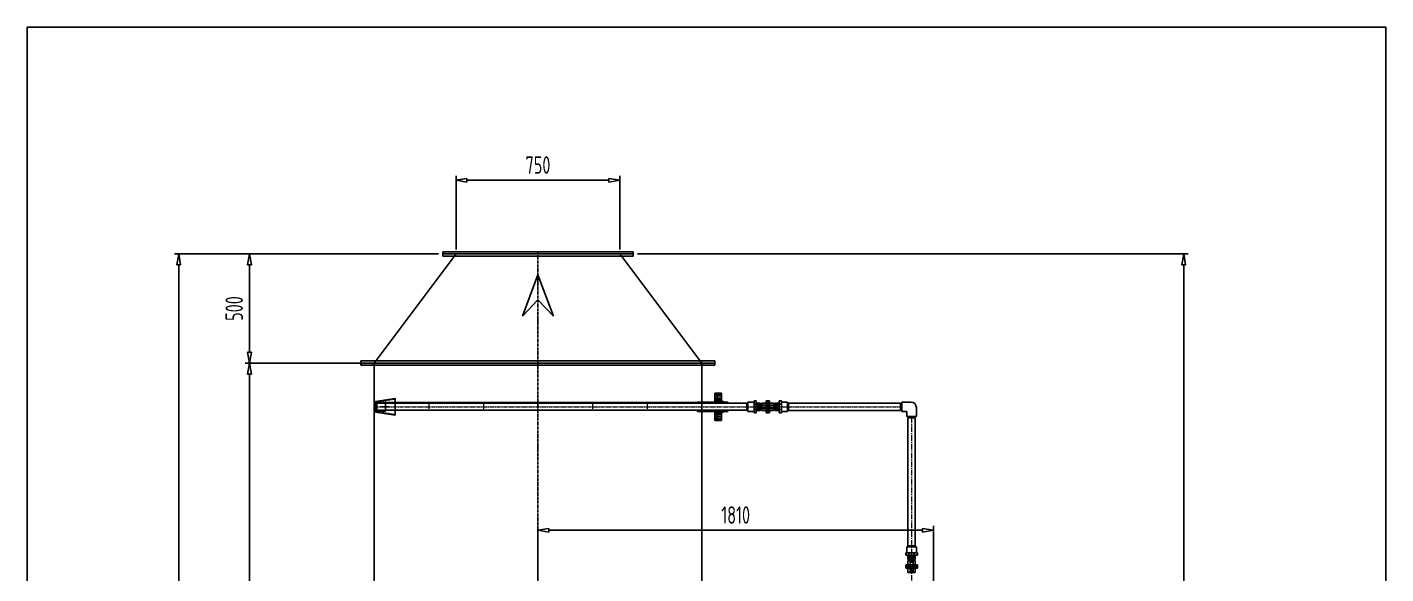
# Model space of a CAD drawing. Header units: millimetres. Extents: x -16777 to -10559, y 21952 to 33227.
# Drawn here: x -16777 to -10559, y 26910 to 29413 of the extents above; entities that cross this region are included whole.
import ezdxf

# ---------------------------------------------------------------- set-up
doc = ezdxf.new("R2010")
doc.units = ezdxf.units.MM
doc.header["$LTSCALE"] = 10
doc.linetypes.add('CENTER', pattern=[2, 1.25, -0.25, 0.25, -0.25])
doc.linetypes.add('HIDDEN2', pattern=[0.1875, 0.125, -0.0625])
doc.layers.get('0').update_dxf_attribs({"linetype": 'CONTINUOUS'})
doc.layers.get('DEFPOINTS').update_dxf_attribs({"linetype": 'CONTINUOUS'})
doc.layers.add('Ivanjktp', color=3, linetype='CONTINUOUS', lineweight=25)
doc.layers.add('Ivanjktp3', color=1, linetype='CONTINUOUS', lineweight=25, plot=False)
for name, color, linetype in [('Ivanjktp5', 1, 'CONTINUOUS'), ('Ivanjktp6', 8, 'CENTER'), ('Ivanjktp8', 5, 'CONTINUOUS')]:
    doc.layers.add(name, color=color, linetype=linetype)
doc.styles.get("Standard").update_dxf_attribs({"font": 'ISOCP.SHX', "width": 0.75})
doc.dimstyles.new('GEN-ISO$0', dxfattribs={"dimtxt": 4, "dimasz": 2.5, "dimexe": 1, "dimexo": 1, "dimgap": 1.5, "dimtad": 1, "dimdec": 0, "dimdsep": 46, "dimtxsty": 'Standard', "dimblk": 'OBLIQUE', "dimcen": 0, "dimclrd": 8, "dimclre": 8, "dimclrt": 3, "dimadec": 0, "dimazin": 0, "dimtp": 0.1, "dimtm": 0.1, "dimtfac": 0.71, "dimtdec": 0, "dimtmove": 0, "dimatfit": 3, "dimfxl": 1, "dimtzin": 0, "dimarcsym": 0})

# ---------------------------------------------------------------- blocks, each defined once
blk = doc.blocks.new('_ClosedBlank')
at = {"color": 0, "linetype": 'ByBlock', "lineweight": -2}
for p, q in [((-1, 0.17), (0, 0)), ((-1, 0.17), (-1, -0.17)), ((0, 0), (-1, -0.17))]:
    blk.add_line(p, q, dxfattribs=at)
blk = doc.blocks.new('*D9')
at = {"layer": 'DEFPOINTS', "color": 0, "transparency": 16777216}
for p in [(-14004.3, 28374.7, 0), (-13389.3, 23274.7, 0), (-11483.5, 23274.7)]:
    blk.add_point(p, dxfattribs=at)
at = {"layer": 'Ivanjktp', "color": 8, "lineweight": -2, "transparency": 16777216}
for p, q in [((-13984.3, 28374.7), (-11463.5, 28374.7)), ((-11483.5, 28324.7), (-11483.5, 23324.7)), ((-13369.3, 23274.7), (-11463.5, 23274.7))]:
    blk.add_line(p, q, dxfattribs=at)
at = {"layer": 'Ivanjktp', "color": 8, "lineweight": -2, "transparency": 16777216, "xscale": 50, "yscale": 50, "zscale": 50}
for p, rotation in [((-11483.5, 28374.7), 90), ((-11483.5, 23274.7), 270)]:
    blk.add_blockref('_ClosedBlank', p, dxfattribs=dict(at, rotation=rotation))
at = {"layer": 'Ivanjktp', "color": 3, "transparency": 16777216, "insert": (-11553.5, 25824.7), "char_height": 80, "attachment_point": 5, "rotation": 90}
blk.add_mtext('5100', dxfattribs=at)
blk = doc.blocks.new('*D10')
at = {"layer": 'DEFPOINTS', "color": 0, "transparency": 16777216}
for p in [(-15189.3, 27087), (-13689.3, 27087), (-13689.3, 26419.3)]:
    blk.add_point(p, dxfattribs=at)
at = {"layer": 'Ivanjktp', "color": 8, "lineweight": -2, "transparency": 16777216}
for p, q in [((-15189.3, 27067), (-15189.3, 26399.3)), ((-13689.3, 27067), (-13689.3, 26399.3)), ((-15139.3, 26419.3), (-13739.3, 26419.3))]:
    blk.add_line(p, q, dxfattribs=at)
at = {"layer": 'Ivanjktp', "color": 8, "lineweight": -2, "transparency": 16777216, "xscale": 50, "yscale": 50, "zscale": 50, "rotation": 180}
blk.add_blockref('_ClosedBlank', (-15189.3, 26419.3), dxfattribs=at)
at = {"layer": 'Ivanjktp', "color": 8, "lineweight": -2, "transparency": 16777216, "xscale": 50, "yscale": 50, "zscale": 50}
blk.add_blockref('_ClosedBlank', (-13689.3, 26419.3), dxfattribs=at)
at = {"layer": 'Ivanjktp', "color": 3, "transparency": 16777216, "insert": (-14439.3, 26489.3), "char_height": 80, "attachment_point": 5}
blk.add_mtext('1500', dxfattribs=at)
blk = doc.blocks.new('*D15')
at = {"layer": 'DEFPOINTS', "color": 0, "transparency": 16777216}
for p in [(-15759.6, 27874.7), (-15189.3, 27874.7, 0), (-15189.3, 24274.7, 0)]:
    blk.add_point(p, dxfattribs=at)
at = {"layer": 'Ivanjktp', "color": 8, "lineweight": -2, "transparency": 16777216}
for p, q in [((-15209.3, 27874.7), (-15779.6, 27874.7)), ((-15759.6, 24324.7), (-15759.6, 27824.7)), ((-15209.3, 24274.7), (-15779.6, 24274.7))]:
    blk.add_line(p, q, dxfattribs=at)
at = {"layer": 'Ivanjktp', "color": 8, "lineweight": -2, "transparency": 16777216, "xscale": 50, "yscale": 50, "zscale": 50}
for p, rotation in [((-15759.6, 27874.7), 90), ((-15759.6, 24274.7), 270)]:
    blk.add_blockref('_ClosedBlank', p, dxfattribs=dict(at, rotation=rotation))
at = {"layer": 'Ivanjktp', "color": 3, "transparency": 16777216, "insert": (-15829.6, 26074.7), "char_height": 80, "attachment_point": 5, "rotation": 90}
blk.add_mtext('3600', dxfattribs=at)
blk = doc.blocks.new('*D16')
at = {"layer": 'DEFPOINTS', "color": 0, "transparency": 16777216}
for p in [(-15759.6, 28374.7), (-14874.3, 28374.7, 0), (-15189.3, 27874.7, 0)]:
    blk.add_point(p, dxfattribs=at)
at = {"layer": 'Ivanjktp', "color": 8, "lineweight": -2, "transparency": 16777216}
for p, q in [((-14894.3, 28374.7), (-15779.6, 28374.7)), ((-15759.6, 27924.7), (-15759.6, 28324.7)), ((-15209.3, 27874.7), (-15779.6, 27874.7))]:
    blk.add_line(p, q, dxfattribs=at)
at = {"layer": 'Ivanjktp', "color": 8, "lineweight": -2, "transparency": 16777216, "xscale": 50, "yscale": 50, "zscale": 50}
for p, rotation in [((-15759.6, 28374.7), 90), ((-15759.6, 27874.7), 270)]:
    blk.add_blockref('_ClosedBlank', p, dxfattribs=dict(at, rotation=rotation))
at = {"layer": 'Ivanjktp', "color": 3, "transparency": 16777216, "insert": (-15829.6, 28124.7), "char_height": 80, "attachment_point": 5, "rotation": 90}
blk.add_mtext('500', dxfattribs=at)
blk = doc.blocks.new('*D17')
at = {"layer": 'DEFPOINTS', "color": 0, "transparency": 16777216}
for p in [(-16083.2, 28374.7), (-14874.3, 28374.7, 0), (-15439.3, 24274.7, 0)]:
    blk.add_point(p, dxfattribs=at)
at = {"layer": 'Ivanjktp', "color": 8, "lineweight": -2, "transparency": 16777216}
for p, q in [((-14894.3, 28374.7), (-16103.2, 28374.7)), ((-16083.2, 24324.7), (-16083.2, 28324.7)), ((-15459.3, 24274.7), (-16103.2, 24274.7))]:
    blk.add_line(p, q, dxfattribs=at)
at = {"layer": 'Ivanjktp', "color": 8, "lineweight": -2, "transparency": 16777216, "xscale": 50, "yscale": 50, "zscale": 50}
for p, rotation in [((-16083.2, 28374.7), 90), ((-16083.2, 24274.7), 270)]:
    blk.add_blockref('_ClosedBlank', p, dxfattribs=dict(at, rotation=rotation))
at = {"layer": 'Ivanjktp', "color": 3, "transparency": 16777216, "insert": (-16153.2, 26324.7), "char_height": 80, "attachment_point": 5, "rotation": 90}
blk.add_mtext('4100', dxfattribs=at)
blk = doc.blocks.new('*D19')
at = {"layer": 'DEFPOINTS', "color": 0, "transparency": 16777216}
for p in [(-14439.3, 27109.4), (-14439.3, 26589.7, 0), (-12629.3, 26589.7, 0)]:
    blk.add_point(p, dxfattribs=at)
at = {"layer": 'Ivanjktp', "color": 8, "lineweight": -2, "transparency": 16777216}
for p, q in [((-14439.3, 26609.7), (-14439.3, 27129.4)), ((-12629.3, 26609.7), (-12629.3, 27129.4)), ((-12679.3, 27109.4), (-14389.3, 27109.4))]:
    blk.add_line(p, q, dxfattribs=at)
at = {"layer": 'Ivanjktp', "color": 8, "lineweight": -2, "transparency": 16777216, "xscale": 50, "yscale": 50, "zscale": 50, "rotation": 180}
blk.add_blockref('_ClosedBlank', (-14439.3, 27109.4), dxfattribs=at)
at = {"layer": 'Ivanjktp', "color": 8, "lineweight": -2, "transparency": 16777216, "xscale": 50, "yscale": 50, "zscale": 50}
blk.add_blockref('_ClosedBlank', (-12629.3, 27109.4), dxfattribs=at)
at = {"layer": 'Ivanjktp', "color": 3, "transparency": 16777216, "insert": (-13534.3, 27179.4), "char_height": 80, "attachment_point": 5}
blk.add_mtext('1810', dxfattribs=at)
blk = doc.blocks.new('*D23')
at = {"layer": 'DEFPOINTS', "color": 0, "transparency": 16777216}
for p in [(-14064.3, 28711.8), (-14814.3, 28374.7, 0), (-14064.3, 28374.7, 0)]:
    blk.add_point(p, dxfattribs=at)
at = {"layer": 'Ivanjktp', "color": 8, "lineweight": -2, "transparency": 16777216}
for p, q in [((-14814.3, 28394.7), (-14814.3, 28731.8)), ((-14064.3, 28394.7), (-14064.3, 28731.8)), ((-14764.3, 28711.8), (-14114.3, 28711.8))]:
    blk.add_line(p, q, dxfattribs=at)
at = {"layer": 'Ivanjktp', "color": 8, "lineweight": -2, "transparency": 16777216, "xscale": 50, "yscale": 50, "zscale": 50, "rotation": 180}
blk.add_blockref('_ClosedBlank', (-14814.3, 28711.8), dxfattribs=at)
at = {"layer": 'Ivanjktp', "color": 8, "lineweight": -2, "transparency": 16777216, "xscale": 50, "yscale": 50, "zscale": 50}
blk.add_blockref('_ClosedBlank', (-14064.3, 28711.8), dxfattribs=at)
at = {"layer": 'Ivanjktp', "color": 3, "transparency": 16777216, "insert": (-14439.3, 28781.8), "char_height": 80, "attachment_point": 5}
blk.add_mtext('750', dxfattribs=at)

msp = doc.modelspace()

# ---------------------------------------------------------------- hatches: boundary and pattern name
h = msp.add_hatch()
h.set_pattern_fill('ANSI31', color=6, scale=25, angle=90, style=0)
h.set_pattern_definition([(135, (-68822.3995, 9561.7446), (-2.20970869, -2.20970869), [])])
h.paths.add_polyline_path([(-13619.3, 27737.2), (-13629.3, 27737.2), (-13629.3, 27728.7), (-13619.3, 27728.7)])
h.paths.add_polyline_path([(-13619.3, 27710.7), (-13629.3, 27710.7), (-13629.3, 27696.7), (-13619.3, 27696.7)])
h.paths.add_polyline_path([(-13624.3, 27692.7), (-13624.3, 27696.7), (-13709.3, 27696.7), (-13709.3, 27692.7)])
h.paths.add_polyline_path([(-13709.3, 27656.7), (-13709.3, 27652.7), (-13624.3, 27652.7), (-13624.3, 27656.7)])
h.paths.add_polyline_path([(-13629.3, 27638.7), (-13619.3, 27638.7), (-13619.3, 27652.7), (-13629.3, 27652.7)])
h.paths.add_polyline_path([(-13629.3, 27620.7), (-13629.3, 27612.2), (-13619.3, 27612.2), (-13619.3, 27620.7)])
h = msp.add_hatch()
h.set_pattern_fill('ANSI31', color=3, scale=25, style=0)
h.set_pattern_definition([(45, (-68822.3995, 9561.7446), (-2.20970869, 2.20970869), [])])
h.paths.add_polyline_path([(-13599.8, 27737.2), (-13617.3, 27737.2), (-13617.3, 27728.7), (-13599.8, 27728.7)])
h.paths.add_polyline_path([(-13599.8, 27710.7), (-13617.3, 27710.7), (-13617.3, 27690.7), (-13599.8, 27690.7)])
h.paths.add_polyline_path([(-13599.8, 27658.7), (-13617.3, 27658.7), (-13617.3, 27638.7), (-13599.8, 27638.7)])
h.paths.add_polyline_path([(-13599.8, 27620.7), (-13617.3, 27620.7), (-13617.3, 27612.2), (-13599.8, 27612.2)])
h.paths.add_polyline_path([(-13570.3, 27658.7), (-13599.8, 27658.7), (-13599.8, 27652.7), (-13570.3, 27652.7)])
h.paths.add_polyline_path([(-13570.3, 27696.7), (-13599.8, 27696.7), (-13599.8, 27690.7), (-13570.3, 27690.7)])
h.paths.add_polyline_path([(-13599.8, 27701.7), (-13599.8, 27696.7), (-13584.8, 27696.7)])
h.paths.add_polyline_path([(-13584.8, 27652.7), (-13599.8, 27652.7), (-13599.8, 27647.7)])

# ---------------------------------------------------------------- linework, layer by layer
for p, q in [((-14439.3, 28278.8, 0), (-14510.7, 28089.6, 0)), ((-14439.3, 28278.8, 0), (-14367.9, 28089.6, 0)), ((-14510.7, 28089.6, 0), (-14439.3, 28164.4, 0)), ((-14367.9, 28089.6, 0), (-14439.3, 28164.4, 0))]:
    msp.add_line(p, q)
at = {"color": 6}
for p, q in [((-13629.3, 27737.2, 0), (-13629.3, 27696.7, 0)), ((-13629.3, 27737.2, 0), (-13619.3, 27737.2, 0)), ((-13619.3, 27737.2, 0), (-13619.3, 27696.7, 0)), ((-15182.9, 27698.7, 0), (-15092.9, 27712.7, 0)), ((-15182.9, 27698.7, 0), (-15182.9, 27650.7, 0)), ((-15092.9, 27712.7, 0), (-15092.9, 27636.7, 0)), ((-13709.3, 27696.7, 0), (-13709.3, 27692.7, 0)), ((-13619.3, 27696.7, 0), (-13709.3, 27696.7, 0)), ((-13624.3, 27692.7, 0), (-13709.3, 27692.7, 0)), ((-13629.3, 27728.7, 0), (-13619.3, 27728.7, 0)), ((-13629.3, 27710.7, 0), (-13619.3, 27710.7, 0)), ((-13624.3, 27696.7, 0), (-13624.3, 27692.7, 0)), ((-15182.9, 27650.7, 0), (-15092.9, 27636.7, 0)), ((-13624.3, 27656.7, 0), (-13709.3, 27656.7, 0)), ((-13709.3, 27656.7, 0), (-13709.3, 27652.7, 0)), ((-13619.3, 27652.7, 0), (-13709.3, 27652.7, 0)), ((-13629.3, 27652.7, 0), (-13629.3, 27612.2, 0)), ((-13629.3, 27638.7, 0), (-13619.3, 27638.7, 0)), ((-13629.3, 27620.7, 0), (-13619.3, 27620.7, 0)), ((-13629.3, 27612.2, 0), (-13619.3, 27612.2, 0)), ((-13624.3, 27652.7, 0), (-13624.3, 27656.7, 0)), ((-13619.3, 27652.7, 0), (-13619.3, 27612.2, 0))]:
    msp.add_line(p, q, dxfattribs=at)
at = {"color": 3}
for p, q in [((-13617.3, 27737.2, 0), (-13617.3, 27690.7, 0)), ((-13617.3, 27737.2, 0), (-13599.8, 27737.2, 0)), ((-13599.8, 27737.2, 0), (-13599.8, 27690.7, 0)), ((-13617.3, 27728.7, 0), (-13599.8, 27728.7, 0)), ((-13617.3, 27710.7, 0), (-13599.8, 27710.7, 0)), ((-13599.8, 27701.7, 0), (-13584.8, 27696.7, 0)), ((-13599.8, 27696.7, 0), (-13570.3, 27696.7, 0)), ((-13570.3, 27696.7, 0), (-13570.3, 27690.7, 0)), ((-13617.3, 27658.7, 0), (-13617.3, 27612.2, 0)), ((-13617.3, 27638.7, 0), (-13599.8, 27638.7, 0)), ((-13617.3, 27620.7, 0), (-13599.8, 27620.7, 0)), ((-13617.3, 27612.2, 0), (-13599.8, 27612.2, 0)), ((-13599.8, 27658.7, 0), (-13599.8, 27612.2, 0)), ((-13599.8, 27652.7, 0), (-13570.3, 27652.7, 0)), ((-13599.8, 27647.7, 0), (-13584.8, 27652.7, 0)), ((-13570.3, 27658.7, 0), (-13570.3, 27652.7, 0))]:
    msp.add_line(p, q, dxfattribs=at)
at = {"color": 54, "linetype": 'CENTER', "lineweight": 5, "ltscale": 0.1}
msp.add_line((-15189.3, 27674.7, 0), (-12779.3, 27674.7, 0), dxfattribs=at)
at = {"color": 253, "linetype": 'HIDDEN2', "ltscale": 0.05}
for p, q in [((-15182.9, 27696.7, 0), (-15092.9, 27710.7, 0)), ((-15137.3, 27690.7, 0), (-15177.3, 27690.7, 0)), ((-15182.9, 27652.8, 0), (-15092.9, 27638.8, 0)), ((-15137.3, 27658.7, 0), (-15177.3, 27658.7, 0))]:
    msp.add_line(p, q, dxfattribs=at)
at = {"color": 1}
for p, q in [((-15137.3, 27690.7, 0), (-13483.3, 27690.7, 0)), ((-13483.3, 27690.7, 0), (-13483.3, 27658.7, 0)), ((-13478.3, 27652.7, 0), (-13478.3, 27696.7, 0)), ((-13450.3, 27696.7, 0), (-13478.3, 27696.7, 0)), ((-13478.3, 27691.7, 0), (-13478.3, 27657.7, 0)), ((-13440.3, 27701.7, 0), (-13450.3, 27701.7, 0)), ((-13450.3, 27647.7, 0), (-13450.3, 27701.7, 0)), ((-13440.3, 27686.7, 0), (-13450.3, 27686.7, 0)), ((-13440.3, 27647.7, 0), (-13440.3, 27701.7, 0)), ((-13440.3, 27691.7, 0), (-13421.3, 27691.7, 0)), ((-13439.3, 27657.7, 0), (-13439.3, 27691.7, 0)), ((-13437.3, 27657.7, 0), (-13437.3, 27691.7, 0)), ((-13435.3, 27657.7, 0), (-13435.3, 27691.7, 0)), ((-13433.3, 27657.7, 0), (-13433.3, 27691.7, 0)), ((-13431.3, 27657.7, 0), (-13431.3, 27691.7, 0)), ((-13429.3, 27657.7, 0), (-13429.3, 27691.7, 0)), ((-13427.3, 27657.7, 0), (-13427.3, 27691.7, 0)), ((-13425.3, 27657.7, 0), (-13425.3, 27691.7, 0)), ((-13423.3, 27657.7, 0), (-13423.3, 27691.7, 0)), ((-13421.3, 27657.7, 0), (-13421.3, 27691.7, 0)), ((-13420.3, 27690.7, 0), (-13421.3, 27691.7, 0)), ((-13420.3, 27658.7, 0), (-13420.3, 27690.7, 0)), ((-13415.3, 27690.7, 0), (-13414.3, 27691.7, 0)), ((-13415.3, 27658.7, 0), (-13415.3, 27690.7, 0)), ((-13415.3, 27658.7, 0), (-13415.3, 27690.7, 0)), ((-13395.3, 27681.7, 0), (-13415.3, 27681.7, 0)), ((-13395.3, 27691.7, 0), (-13414.3, 27691.7, 0)), ((-13395.3, 27647.7, 0), (-13395.3, 27701.7, 0)), ((-13395.3, 27701.7, 0), (-13380.3, 27701.7, 0)), ((-13395.3, 27699.7, 0), (-13380.3, 27699.7, 0)), ((-13395.3, 27697.7, 0), (-13380.3, 27697.7, 0)), ((-13395.3, 27695.7, 0), (-13380.3, 27695.7, 0)), ((-13395.3, 27693.7, 0), (-13380.3, 27693.7, 0)), ((-13395.3, 27691.7, 0), (-13380.3, 27691.7, 0)), ((-13395.3, 27689.7, 0), (-13380.3, 27689.7, 0)), ((-13395.3, 27687.7, 0), (-13380.3, 27687.7, 0)), ((-13395.3, 27685.7, 0), (-13380.3, 27685.7, 0)), ((-13395.3, 27683.7, 0), (-13380.3, 27683.7, 0)), ((-13395.3, 27681.7, 0), (-13380.3, 27681.7, 0)), ((-13395.3, 27679.7, 0), (-13380.3, 27679.7, 0)), ((-13395.3, 27677.7, 0), (-13380.3, 27677.7, 0)), ((-13395.3, 27675.7, 0), (-13380.3, 27675.7, 0)), ((-13395.3, 27673.7, 0), (-13380.3, 27673.7, 0)), ((-13380.3, 27647.7, 0), (-13380.3, 27701.7, 0)), ((-13380.3, 27691.7, 0), (-13361.3, 27691.7, 0)), ((-13380.3, 27681.7, 0), (-13360.3, 27681.7, 0)), ((-13360.3, 27690.7, 0), (-13361.3, 27691.7, 0)), ((-13360.3, 27658.7, 0), (-13360.3, 27690.7, 0)), ((-13355.3, 27690.7, 0), (-13354.3, 27691.7, 0)), ((-13355.3, 27658.7, 0), (-13355.3, 27690.7, 0)), ((-13354.3, 27657.7, 0), (-13354.3, 27691.7, 0)), ((-13335.3, 27691.7, 0), (-13354.3, 27691.7, 0)), ((-13352.3, 27657.7, 0), (-13352.3, 27691.7, 0)), ((-13350.3, 27657.7, 0), (-13350.3, 27691.7, 0)), ((-13348.3, 27657.7, 0), (-13348.3, 27691.7, 0)), ((-13346.3, 27657.7, 0), (-13346.3, 27691.7, 0)), ((-13344.3, 27657.7, 0), (-13344.3, 27691.7, 0)), ((-13342.3, 27657.7, 0), (-13342.3, 27691.7, 0)), ((-13340.3, 27657.7, 0), (-13340.3, 27691.7, 0)), ((-13338.3, 27657.7, 0), (-13338.3, 27691.7, 0)), ((-13336.3, 27657.7, 0), (-13336.3, 27691.7, 0)), ((-13335.3, 27647.7, 0), (-13335.3, 27701.7, 0)), ((-13335.3, 27701.7, 0), (-13325.3, 27701.7, 0)), ((-13335.3, 27686.7, 0), (-13325.3, 27686.7, 0)), ((-13325.3, 27647.7, 0), (-13325.3, 27701.7, 0)), ((-13325.3, 27696.7, 0), (-13297.3, 27696.7, 0)), ((-13297.3, 27652.7, 0), (-13297.3, 27696.7, 0)), ((-13292.3, 27657.7, 0), (-13292.3, 27691.7, 0)), ((-13292.3, 27691.7, 0), (-12779.3, 27691.7, 0)), ((-12779.3, 27657.7, 0), (-12779.3, 27691.7, 0)), ((-12774.3, 27696.7, 0), (-12732.3, 27696.7, 0)), ((-12774.3, 27652.7, 0), (-12774.3, 27696.7, 0)), ((-15137.3, 27658.7, 0), (-13483.3, 27658.7, 0)), ((-13450.3, 27652.7, 0), (-13478.3, 27652.7, 0)), ((-13440.3, 27662.7, 0), (-13450.3, 27662.7, 0)), ((-13440.3, 27647.7, 0), (-13450.3, 27647.7, 0)), ((-13440.3, 27657.7, 0), (-13421.3, 27657.7, 0)), ((-13421.3, 27657.7, 0), (-13420.3, 27658.7, 0)), ((-13395.3, 27667.7, 0), (-13415.3, 27667.7, 0)), ((-13414.3, 27657.7, 0), (-13415.3, 27658.7, 0)), ((-13395.3, 27657.7, 0), (-13414.3, 27657.7, 0)), ((-13395.3, 27671.7, 0), (-13380.3, 27671.7, 0)), ((-13395.3, 27669.7, 0), (-13380.3, 27669.7, 0)), ((-13395.3, 27667.7, 0), (-13380.3, 27667.7, 0)), ((-13395.3, 27665.7, 0), (-13380.3, 27665.7, 0)), ((-13395.3, 27663.7, 0), (-13380.3, 27663.7, 0)), ((-13395.3, 27661.7, 0), (-13380.3, 27661.7, 0)), ((-13395.3, 27659.7, 0), (-13380.3, 27659.7, 0)), ((-13395.3, 27657.7, 0), (-13380.3, 27657.7, 0)), ((-13395.3, 27655.7, 0), (-13380.3, 27655.7, 0)), ((-13395.3, 27653.7, 0), (-13380.3, 27653.7, 0)), ((-13395.3, 27651.7, 0), (-13380.3, 27651.7, 0)), ((-13395.3, 27649.7, 0), (-13380.3, 27649.7, 0)), ((-13395.3, 27647.7, 0), (-13380.3, 27647.7, 0)), ((-13380.3, 27667.7, 0), (-13360.3, 27667.7, 0)), ((-13380.3, 27657.7, 0), (-13361.3, 27657.7, 0)), ((-13361.3, 27657.7, 0), (-13360.3, 27658.7, 0)), ((-13354.3, 27657.7, 0), (-13355.3, 27658.7, 0)), ((-13335.3, 27657.7, 0), (-13354.3, 27657.7, 0)), ((-13335.3, 27662.7, 0), (-13325.3, 27662.7, 0)), ((-13335.3, 27647.7, 0), (-13325.3, 27647.7, 0)), ((-13325.3, 27652.7, 0), (-13297.3, 27652.7, 0)), ((-13292.3, 27657.7, 0), (-12779.3, 27657.7, 0)), ((-12774.3, 27652.7, 0), (-12751.3, 27652.7, 0)), ((-12751.3, 27629.7, 0), (-12751.3, 27652.7, 0)), ((-12751.3, 27629.7, 0), (-12707.3, 27629.7, 0)), ((-12746.3, 27624.7, 0), (-12712.3, 27624.7, 0)), ((-12746.3, 27038.8, 0), (-12746.3, 27624.7, 0)), ((-12712.3, 27038.8, 0), (-12712.3, 27624.7, 0)), ((-12707.3, 27629.7, 0), (-12707.3, 27671.7, 0)), ((-12756.3, 27005.8, 0), (-12702.3, 27005.8, 0)), ((-12756.3, 26995.8, 0), (-12756.3, 27005.8, 0)), ((-12756.3, 26995.8, 0), (-12702.3, 26995.8, 0)), ((-12751.3, 27033.8, 0), (-12707.3, 27033.8, 0)), ((-12751.3, 27005.8, 0), (-12751.3, 27033.8, 0)), ((-12746.3, 27038.8, 0), (-12712.3, 27038.8, 0)), ((-12746.3, 26995.8, 0), (-12746.3, 26976.8, 0)), ((-12746.3, 26994.8, 0), (-12712.3, 26994.8, 0)), ((-12746.3, 26992.8, 0), (-12712.3, 26992.8, 0)), ((-12746.3, 26990.8, 0), (-12712.3, 26990.8, 0)), ((-12741.3, 26995.8, 0), (-12741.3, 27005.8, 0)), ((-12717.3, 26995.8, 0), (-12717.3, 27005.8, 0)), ((-12712.3, 26995.8, 0), (-12712.3, 26976.8, 0)), ((-12707.3, 27005.8, 0), (-12707.3, 27033.8, 0)), ((-12702.3, 26995.8, 0), (-12702.3, 27005.8, 0)), ((-12756.3, 26950.8, 0), (-12702.3, 26950.8, 0)), ((-12756.3, 26950.8, 0), (-12756.3, 26935.8, 0)), ((-12756.3, 26935.8, 0), (-12702.3, 26935.8, 0)), ((-12754.3, 26950.8, 0), (-12754.3, 26935.8, 0)), ((-12752.3, 26950.8, 0), (-12752.3, 26935.8, 0)), ((-12750.3, 26950.8, 0), (-12750.3, 26935.8, 0)), ((-12748.3, 26950.8, 0), (-12748.3, 26935.8, 0)), ((-12746.3, 26988.8, 0), (-12712.3, 26988.8, 0)), ((-12746.3, 26986.8, 0), (-12712.3, 26986.8, 0)), ((-12746.3, 26984.8, 0), (-12712.3, 26984.8, 0)), ((-12746.3, 26982.8, 0), (-12712.3, 26982.8, 0)), ((-12746.3, 26980.8, 0), (-12712.3, 26980.8, 0)), ((-12746.3, 26978.8, 0), (-12712.3, 26978.8, 0)), ((-12746.3, 26976.8, 0), (-12712.3, 26976.8, 0)), ((-12746.3, 26976.8, 0), (-12745.3, 26975.8, 0)), ((-12746.3, 26969.8, 0), (-12745.3, 26970.8, 0)), ((-12746.3, 26950.8, 0), (-12746.3, 26969.8, 0)), ((-12746.3, 26950.8, 0), (-12746.3, 26935.8, 0)), ((-12746.3, 26935.8, 0), (-12746.3, 26916.8, 0)), ((-12745.3, 26975.8, 0), (-12713.3, 26975.8, 0)), ((-12745.3, 26970.8, 0), (-12713.3, 26970.8, 0)), ((-12744.3, 26950.8, 0), (-12744.3, 26935.8, 0)), ((-12742.3, 26950.8, 0), (-12742.3, 26935.8, 0)), ((-12740.3, 26950.8, 0), (-12740.3, 26935.8, 0)), ((-12738.3, 26950.8, 0), (-12738.3, 26935.8, 0)), ((-12736.3, 26950.8, 0), (-12736.3, 26970.8, 0)), ((-12736.3, 26950.8, 0), (-12736.3, 26935.8, 0)), ((-12736.3, 26935.8, 0), (-12736.3, 26915.8, 0)), ((-12734.3, 26950.8, 0), (-12734.3, 26935.8, 0)), ((-12732.3, 26950.8, 0), (-12732.3, 26935.8, 0)), ((-12730.3, 26950.8, 0), (-12730.3, 26935.8, 0)), ((-12728.3, 26950.8, 0), (-12728.3, 26935.8, 0)), ((-12726.3, 26950.8, 0), (-12726.3, 26935.8, 0)), ((-12724.3, 26950.8, 0), (-12724.3, 26935.8, 0)), ((-12722.3, 26950.8, 0), (-12722.3, 26970.8, 0)), ((-12722.3, 26950.8, 0), (-12722.3, 26935.8, 0)), ((-12722.3, 26935.8, 0), (-12722.3, 26915.8, 0)), ((-12720.3, 26950.8, 0), (-12720.3, 26935.8, 0)), ((-12718.3, 26950.8, 0), (-12718.3, 26935.8, 0)), ((-12716.3, 26950.8, 0), (-12716.3, 26935.8, 0)), ((-12714.3, 26950.8, 0), (-12714.3, 26935.8, 0)), ((-12713.3, 26975.8, 0), (-12712.3, 26976.8, 0)), ((-12713.3, 26970.8, 0), (-12712.3, 26969.8, 0)), ((-12712.3, 26950.8, 0), (-12712.3, 26969.8, 0)), ((-12712.3, 26950.8, 0), (-12712.3, 26935.8, 0)), ((-12712.3, 26935.8, 0), (-12712.3, 26916.8, 0)), ((-12710.3, 26950.8, 0), (-12710.3, 26935.8, 0)), ((-12708.3, 26950.8, 0), (-12708.3, 26935.8, 0)), ((-12706.3, 26950.8, 0), (-12706.3, 26935.8, 0)), ((-12704.3, 26950.8, 0), (-12704.3, 26935.8, 0)), ((-12702.3, 26950.8, 0), (-12702.3, 26935.8, 0)), ((-12746.3, 26916.8, 0), (-12745.3, 26915.8, 0)), ((-12745.3, 26915.8, 0), (-12713.3, 26915.8, 0)), ((-12713.3, 26915.8, 0), (-12712.3, 26916.8, 0))]:
    msp.add_line(p, q, dxfattribs=at)
at = {"color": 54, "linetype": 'CENTER', "lineweight": 5, "ltscale": 2}
for p, q in [((-14939.3, 27690.7, 0), (-14939.3, 27658.7, 0)), ((-14689.3, 27690.7, 0), (-14689.3, 27658.7, 0)), ((-14189.3, 27690.7, 0), (-14189.3, 27658.7, 0)), ((-13939.3, 27690.7, 0), (-13939.3, 27658.7, 0)), ((-13629.3, 27719.7, 0), (-13599.8, 27719.7, 0)), ((-13629.3, 27629.7, 0), (-13599.8, 27629.7, 0)), ((-12729.3, 27624.7, 0), (-12729.3, 26462.7, 0))]:
    msp.add_line(p, q, dxfattribs=at)
at = {"color": 8}
msp.add_line((-12629.3, 26622.2), (-12629.3, 27109.4), dxfattribs=at)
at = {"color": 1}
msp.add_arc((-12732.3, 27671.7, 0), 25, 0, 90, dxfattribs=at)
at = {"layer": 'Ivanjktp3'}
msp.add_lwpolyline([(-16777.2, 29413), (-10558.6, 29413), (-10558.6, 21952.1), (-16777.2, 21952.1)], close=True, dxfattribs=at)
at = {"layer": 'Ivanjktp5', "color": 9, "ltscale": 0.5}
for p, q in [((-15181.3, 27660.7, 0), (-15181.3, 27688.7, 0)), ((-15137.3, 27691, 0), (-15177.3, 27691, 0)), ((-15177.3, 27658.5, 0), (-15177.3, 27691, 0)), ((-15137.3, 27694.7, 0), (-15175.3, 27694.7, 0)), ((-15122.1, 27674.7, 0), (-15162.1, 27674.7, 0)), ((-15137.3, 27654.7, 0), (-15137.3, 27694.7, 0)), ((-15137.3, 27694.7, 0), (-13709.3, 27694.7, 0)), ((-15137.3, 27658.5, 0), (-15177.3, 27658.5, 0)), ((-15137.3, 27654.7, 0), (-15175.3, 27654.7, 0))]:
    msp.add_line(p, q, dxfattribs=at)
for centre, start, end in [((-15175.3, 27688.7, 0), 90, 180), ((-15175.3, 27660.7, 0), 180, 270)]:
    msp.add_arc(centre, 6, start, end, dxfattribs=at)
at = {"layer": 'Ivanjktp6'}
msp.add_line((-14439.3, 28384.7, 0), (-14439.3, 23347.1, 0), dxfattribs=at)
at = {"layer": 'Ivanjktp8'}
for p, q in [((-15189.3, 27874.7, 0), (-14814.3, 28374.7, 0)), ((-14874.3, 28384.7, 0), (-14004.3, 28384.7, 0)), ((-14874.3, 28384.7, 0), (-14874.3, 28364.7, 0)), ((-14874.3, 28374.7, 0), (-14004.3, 28374.7, 0)), ((-14874.3, 28364.7, 0), (-14004.3, 28364.7, 0)), ((-14814.3, 28374.7, 0), (-14064.3, 28374.7, 0)), ((-14064.3, 28374.7, 0), (-13689.3, 27874.7, 0)), ((-14004.3, 28384.7, 0), (-14004.3, 28364.7, 0)), ((-15249.3, 27884.7, 0), (-13629.3, 27884.7, 0)), ((-15249.3, 27884.7, 0), (-15249.3, 27864.7, 0)), ((-15249.3, 27874.7, 0), (-13629.3, 27874.7, 0)), ((-15249.3, 27864.7, 0), (-13629.3, 27864.7, 0)), ((-15189.3, 27874.7, 0), (-15189.3, 24274.7, 0)), ((-15189.3, 27874.7, 0), (-13629.3, 27874.7, 0)), ((-13689.3, 27874.7, 0), (-13689.3, 25074.7, 0)), ((-13629.3, 27884.7, 0), (-13629.3, 27864.7, 0))]:
    msp.add_line(p, q, dxfattribs=at)

# ---------------------------------------------------------------- dimensions: what is measured, and where the dimension line sits
at = {"layer": 'Ivanjktp'}
for base, p1, p2, picture, middle in [((-14064.3, 28711.8), (-14814.3, 28374.7, 0), (-14064.3, 28374.7, 0), '*D23', (-14439.3, 28781.8)), ((-14439.3, 27109.4), (-12629.3, 26589.7, 0), (-14439.3, 26589.7, 0), '*D19', (-13534.3, 27179.4))]:
    dim = msp.add_linear_dim(base=base, p1=p1, p2=p2, dimstyle='GEN-ISO$0', override={"dimscale": 20, "dimblk": 'ClosedBlank', "dimcen": 10, "dimfxl": 50, "dimarcsym": 1}, dxfattribs=at)
    dim.commit()
    dim.dimension.update_dxf_attribs({"geometry": picture, "text_midpoint": middle})
for base, p1, p2, picture, middle in [((-16083.2, 28374.7), (-15439.3, 24274.7, 0), (-14874.3, 28374.7, 0), '*D17', (-16153.2, 26324.7)), ((-15759.6, 28374.7), (-15189.3, 27874.7, 0), (-14874.3, 28374.7, 0), '*D16', (-15829.6, 28124.7)), ((-11483.5, 23274.7), (-14004.3, 28374.7, 0), (-13389.3, 23274.7, 0), '*D9', (-11553.5, 25824.7)), ((-15759.6, 27874.7), (-15189.3, 24274.7, 0), (-15189.3, 27874.7, 0), '*D15', (-15829.6, 26074.7))]:
    dim = msp.add_linear_dim(base=base, p1=p1, p2=p2, angle=90, dimstyle='GEN-ISO$0', override={"dimscale": 20, "dimblk": 'ClosedBlank', "dimcen": 10, "dimfxl": 50, "dimarcsym": 1}, dxfattribs=at)
    dim.commit()
    dim.dimension.update_dxf_attribs({"geometry": picture, "text_midpoint": middle})
dim = msp.add_linear_dim(base=(-13689.3, 26419.3), p1=(-15189.3, 27087), p2=(-13689.3, 27087), dimstyle='GEN-ISO$0', override={"dimscale": 20, "dimblk": 'ClosedBlank', "dimcen": 10, "dimfxl": 50, "dimarcsym": 1}, dxfattribs=at)
dim.commit()
dim.dimension.update_dxf_attribs({"geometry": '*D10', "text_midpoint": (-14439.3, 26419.3), "dimtype": 160})

doc.saveas('drawing.dxf')
